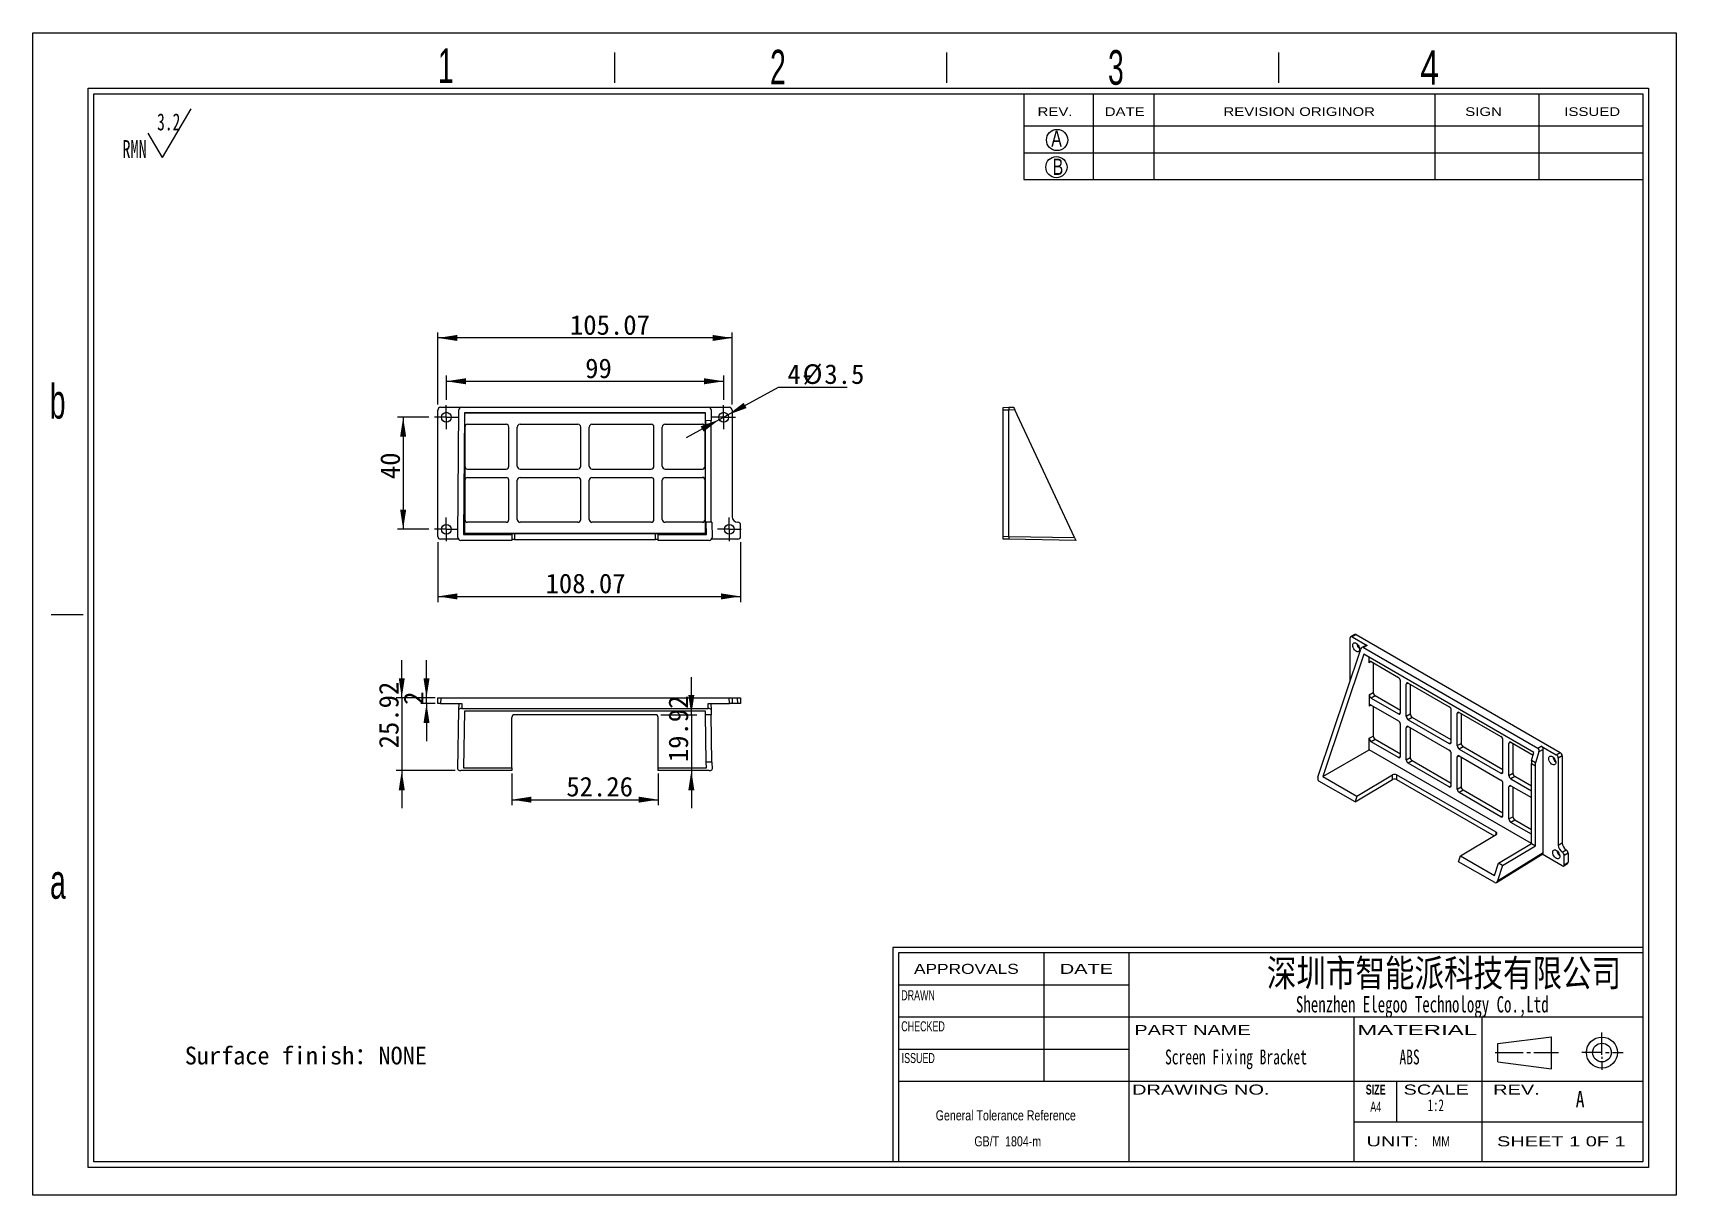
# Model space of a CAD drawing. Header units: millimetres. Extents: x 2 to 295, y 1 to 209.
import ezdxf

# ---------------------------------------------------------------- set-up
doc = ezdxf.new("R2010")
doc.units = ezdxf.units.MM
doc.linetypes.add('CENTER', pattern=[10.16, 6.35, -1.27, 1.27, -1.27])
doc.layers.add('DIM', color=5, linetype='Continuous')
doc.layers.add('SLD-0', color=179, linetype='Continuous')
doc.layers.add('中心线', color=1, linetype='CENTER', lineweight=15)
doc.styles.add('SLDTEXTSTYLE0', font='SIMSUN.TTC', dxfattribs={"width": 0.67})
doc.styles.add('SLDTEXTSTYLE1', font='SIMSUN.TTC', dxfattribs={"width": 0.67})
doc.styles.add('SLDTEXTSTYLE10', font='ARIAL.TTF', dxfattribs={"width": 1.7064})
doc.styles.add('SLDTEXTSTYLE11', font='SIMSUN.TTC', dxfattribs={"width": 0.8, "bigfont": 'bigfont'})
doc.styles.add('SLDTEXTSTYLE12', font='SIMSUN.TTC', dxfattribs={"width": 0.8})
doc.styles.add('SLDTEXTSTYLE13', font='SIMKAI.TTF', dxfattribs={"width": 0.67})
doc.styles.add('SLDTEXTSTYLE14', font='SIMSUN.TTC')
doc.styles.add('SLDTEXTSTYLE2', font='SIMSUN.TTC', dxfattribs={"bigfont": 'bigfont'})
doc.styles.add('SLDTEXTSTYLE3', font='ARIAL.TTF', dxfattribs={"width": 0.63516})
doc.styles.add('SLDTEXTSTYLE4', font='GOTHIC.TTF', dxfattribs={"width": 0.7304})
doc.styles.add('SLDTEXTSTYLE5', font='GOTHIC.TTF', dxfattribs={"width": 0.61171})
doc.styles.add('SLDTEXTSTYLE6', font='ARIALBD.TTF', dxfattribs={"width": 0.63516})
doc.styles.add('SLDTEXTSTYLE7', font='ARIAL.TTF', dxfattribs={"width": 1.422})
doc.styles.add('SLDTEXTSTYLE8', font='ARIAL.TTF', dxfattribs={"width": 0.7584})
doc.styles.add('SLDTEXTSTYLE9', font='ARIAL.TTF', dxfattribs={"width": 1.2324})
doc.dimstyles.new('SLDDIMSTYLE0', dxfattribs={"dimtxt": 3.5, "dimasz": 3.5, "dimexe": 0, "dimexo": 0.0625, "dimgap": 0.875, "dimtad": 2, "dimlfac": 2, "dimrnd": 1e-09, "dimzin": 12, "dimdsep": 46, "dimtxsty": 'SLDTEXTSTYLE0', "dimsah": 1, "dimcen": 0.09, "dimadec": 0, "dimazin": 3, "dimtfac": 1, "dimtofl": 0, "dimtmove": 0, "dimatfit": 3, "dimfxl": 0, "dimfrac": 2, "dimtolj": 1, "dimtzin": 12, "dimarcsym": 0})
doc.dimstyles.new('SLDDIMSTYLE1', dxfattribs={"dimtxt": 3.5, "dimasz": 3.5, "dimexe": 0, "dimexo": 0.0625, "dimgap": 0.875, "dimtad": 0, "dimtih": 1, "dimtoh": 1, "dimlfac": 2, "dimrnd": 1e-09, "dimzin": 12, "dimdsep": 46, "dimtxsty": 'SLDTEXTSTYLE0', "dimsah": 1, "dimcen": 0, "dimadec": 0, "dimazin": 3, "dimtfac": 1, "dimtmove": 0, "dimatfit": 3, "dimfxl": 0, "dimfrac": 2, "dimtolj": 1, "dimtzin": 12, "dimarcsym": 0})
doc.dimstyles.new('SLDDIMSTYLE2', dxfattribs={"dimtxt": 3.5, "dimasz": 3.5, "dimexe": 0, "dimexo": 0.0625, "dimgap": 0.875, "dimtad": 2, "dimlfac": 2, "dimrnd": 1e-09, "dimzin": 12, "dimdsep": 46, "dimtxsty": 'SLDTEXTSTYLE0', "dimsah": 1, "dimcen": 0.09, "dimadec": 0, "dimazin": 3, "dimtfac": 1, "dimtmove": 0, "dimatfit": 0, "dimfxl": 0, "dimfrac": 2, "dimtolj": 1, "dimtzin": 12, "dimarcsym": 0})

# ---------------------------------------------------------------- blocks, each defined once
blk = doc.blocks.new('SW_NOTE_0')
at = {"layer": 'SLD-0', "color": 0}
for q in [(12.27, 9.26), (4.6, 4.92)]:
    blk.add_line((7.16, 0.59), q, dxfattribs=at)
at = {"layer": 'SLD-0', "color": 0, "attachment_point": 1, "style": 'SLDTEXTSTYLE0'}
for s, insert, char_height in [('3.2', (6.19, 8.45), 3.032), ('RMN', (0, 3.69), 3.175)]:
    blk.add_mtext(s, dxfattribs=dict(at, insert=insert, char_height=char_height))
blk = doc.blocks.new('SW_NOTE_1')
at = {"layer": 'SLD-0', "color": 0, "char_height": 1.7927, "attachment_point": 2, "style": 'SLDTEXTSTYLE8'}
for s, insert in [('General Tolerance Reference ', (13.02, 2.31)), (' GB/T  1804-m', (13.11, -2.32))]:
    blk.add_mtext(s, dxfattribs=dict(at, insert=insert))
blk = doc.blocks.new('_D')
at = {"layer": 'DIM'}
for p, q in [((75.61, 143.22), (75.61, 147.51)), ((125.11, 143.22), (125.11, 147.51)), ((75.61, 146.51), (125.11, 146.51))]:
    blk.add_line(p, q, dxfattribs=at)
for points in [[(75.61, 146.51), (79.11, 145.97), (79.11, 147.05)], [(125.11, 146.51), (121.61, 147.05), (121.61, 145.97)]]:
    blk.add_solid(points, dxfattribs=at)
at = {"layer": 'DIM', "insert": (100.39, 150.58), "char_height": 3.5, "attachment_point": 1, "style": 'SLDTEXTSTYLE14'}
blk.add_mtext('99', dxfattribs=at)
blk = doc.blocks.new('_D_1')
at = {"layer": 'DIM'}
for p, q in [((74.09, 117.83), (74.09, 107.12)), ((128.12, 117.83), (128.12, 107.12)), ((74.09, 108.12), (128.12, 108.12))]:
    blk.add_line(p, q, dxfattribs=at)
for points in [[(74.09, 108.12), (77.59, 107.58), (77.59, 108.66)], [(128.12, 108.12), (124.62, 108.66), (124.62, 107.58)]]:
    blk.add_solid(points, dxfattribs=at)
at = {"layer": 'DIM', "insert": (93.32, 112.19), "char_height": 3.5, "attachment_point": 1, "style": 'SLDTEXTSTYLE14'}
blk.add_mtext('108.07', dxfattribs=at)
blk = doc.blocks.new('_D_2')
at = {"layer": 'DIM'}
for p, q in [((74.09, 142.37), (74.09, 155.24)), ((126.62, 154.24), (74.09, 154.24)), ((126.62, 142.37), (126.62, 155.24))]:
    blk.add_line(p, q, dxfattribs=at)
for points in [[(74.09, 154.24), (77.59, 153.7), (77.59, 154.78)], [(126.62, 154.24), (123.12, 154.78), (123.12, 153.7)]]:
    blk.add_solid(points, dxfattribs=at)
at = {"layer": 'DIM', "insert": (97.67, 158.31), "char_height": 3.5, "attachment_point": 1, "style": 'SLDTEXTSTYLE14'}
blk.add_mtext('105.07', dxfattribs=at)
blk = doc.blocks.new('_D_3')
at = {"layer": 'DIM'}
for p, q in [((72.48, 140.1), (66.9, 140.1)), ((67.9, 140.1), (67.9, 120.1)), ((72.48, 120.1), (66.9, 120.1))]:
    blk.add_line(p, q, dxfattribs=at)
for points in [[(67.9, 140.1), (67.36, 136.6), (68.44, 136.6)], [(67.9, 120.1), (68.44, 123.6), (67.36, 123.6)]]:
    blk.add_solid(points, dxfattribs=at)
at = {"layer": 'DIM', "insert": (63.82, 129.05), "char_height": 3.5, "attachment_point": 1, "rotation": 90, "style": 'SLDTEXTSTYLE14'}
blk.add_mtext('40', dxfattribs=at)
blk = doc.blocks.new('_D_4')
at = {"layer": 'DIM'}
for p, q in [((125.87, 140.52), (134.9, 145.47)), ((134.9, 145.47), (147.16, 145.47)), ((124.34, 139.68), (118.44, 136.44)), ((124.34, 139.68), (125.87, 140.52))]:
    blk.add_line(p, q, dxfattribs=at)
for points in [[(125.87, 140.52), (129.2, 141.73), (128.68, 142.67)], [(124.34, 139.68), (121.01, 138.47), (121.53, 137.52)]]:
    blk.add_solid(points, dxfattribs=at)
at = {"layer": 'DIM', "char_height": 3.5, "attachment_point": 1, "style": 'SLDTEXTSTYLE14'}
for s, insert in [('%%c', (139.21, 149.54)), ('4-', (136.49, 149.54)), ('3.5', (143.08, 149.54))]:
    blk.add_mtext(s, dxfattribs=dict(at, insert=insert))
blk = doc.blocks.new('SW_CENTERMARKSYMBOL_0')
at = {"layer": '中心线', "color": 0}
for p, q in [((-1.25, 0), (-2.125, 0)), ((0, 0), (-1.25, 0)), ((0, 1.25), (0, 2.125)), ((0, 0), (0, 1.25)), ((0, 0), (0, -1.25)), ((0, 0), (1.25, 0)), ((1.25, 0), (2.125, 0)), ((0, -1.25), (0, -2.125))]:
    blk.add_line(p, q, dxfattribs=at)
blk = doc.blocks.new('SW_CENTERMARKSYMBOL_1')
at = {"layer": '中心线', "color": 0}
for p, q in [((-1.25, 0), (-2.125, 0)), ((0, 0), (-1.25, 0)), ((0, 1.25), (0, 2.125)), ((0, 0), (0, 1.25)), ((0, 0), (0, -1.25)), ((0, 0), (1.25, 0)), ((1.25, 0), (2.125, 0)), ((0, -1.25), (0, -2.125))]:
    blk.add_line(p, q, dxfattribs=at)
blk = doc.blocks.new('SW_CENTERMARKSYMBOL_2')
at = {"layer": '中心线', "color": 0}
for p, q in [((-1.25, 0), (-2.125, 0)), ((0, 0), (-1.25, 0)), ((0, 1.25), (0, 2.125)), ((0, 0), (0, 1.25)), ((0, 0), (0, -1.25)), ((0, 0), (1.25, 0)), ((1.25, 0), (2.125, 0)), ((0, -1.25), (0, -2.125))]:
    blk.add_line(p, q, dxfattribs=at)
blk = doc.blocks.new('SW_CENTERMARKSYMBOL_3')
at = {"layer": '中心线', "color": 0}
for p, q in [((-1.25, 0), (-2.125, 0)), ((0, 0), (-1.25, 0)), ((0, 1.25), (0, 2.125)), ((0, 0), (0, 1.25)), ((0, 0), (0, -1.25)), ((0, 0), (1.25, 0)), ((1.25, 0), (2.125, 0)), ((0, -1.25), (0, -2.125))]:
    blk.add_line(p, q, dxfattribs=at)
blk = doc.blocks.new('SW_CENTERMARKSYMBOL_4')
at = {"layer": '中心线', "color": 0}
for p, q in [((-1.25, 0), (-2.125, 0)), ((0, 0), (-1.25, 0)), ((0, 1.25), (0, 2.125)), ((0, 0), (0, 1.25)), ((0, 0), (0, -1.25)), ((0, 0), (1.25, 0)), ((1.25, 0), (2.125, 0)), ((0, -1.25), (0, -2.125))]:
    blk.add_line(p, q, dxfattribs=at)
blk = doc.blocks.new('SW_CENTERMARKSYMBOL_5')
at = {"layer": '中心线', "color": 0}
for p, q in [((-1.25, 0), (-2.125, 0)), ((0, 0), (-1.25, 0)), ((0, 1.25), (0, 2.125)), ((0, 0), (0, 1.25)), ((0, 0), (0, -1.25)), ((0, 0), (1.25, 0)), ((1.25, 0), (2.125, 0)), ((0, -1.25), (0, -2.125))]:
    blk.add_line(p, q, dxfattribs=at)
blk = doc.blocks.new('SW_CENTERMARKSYMBOL_6')
at = {"layer": '中心线', "color": 0}
for p, q in [((-1.25, 0), (-2.125, 0)), ((0, 0), (-1.25, 0)), ((0, 1.25), (0, 2.125)), ((0, 0), (0, 1.25)), ((0, 0), (0, -1.25)), ((0, 0), (1.25, 0)), ((1.25, 0), (2.125, 0)), ((0, -1.25), (0, -2.125))]:
    blk.add_line(p, q, dxfattribs=at)
blk = doc.blocks.new('SW_CENTERMARKSYMBOL_7')
at = {"layer": '中心线', "color": 0}
for p, q in [((-1.25, 0), (-2.125, 0)), ((0, 0), (-1.25, 0)), ((0, 1.25), (0, 2.125)), ((0, 0), (0, 1.25)), ((0, 0), (0, -1.25)), ((0, 0), (1.25, 0)), ((1.25, 0), (2.125, 0)), ((0, -1.25), (0, -2.125))]:
    blk.add_line(p, q, dxfattribs=at)
blk = doc.blocks.new('_D_5')
at = {"layer": 'DIM'}
for p, q in [((67.65, 90.01), (67.65, 96.74)), ((73.61, 90.01), (66.65, 90.01)), ((67.65, 90.01), (67.65, 77.05)), ((77.17, 77.05), (66.65, 77.05)), ((67.65, 77.05), (67.65, 70.32))]:
    blk.add_line(p, q, dxfattribs=at)
for points in [[(67.65, 90.01), (68.19, 93.51), (67.12, 93.51)], [(67.65, 77.05), (67.12, 73.55), (68.19, 73.55)]]:
    blk.add_solid(points, dxfattribs=at)
at = {"layer": 'DIM', "insert": (63.58, 81), "char_height": 3.5, "attachment_point": 1, "rotation": 90, "style": 'SLDTEXTSTYLE14'}
blk.add_mtext('25.92', dxfattribs=at)
blk = doc.blocks.new('_D_6')
at = {"layer": 'DIM'}
for p, q in [((72.07, 90.01), (72.07, 96.74)), ((73.61, 90.01), (71.07, 90.01)), ((73.59, 89.01), (71.07, 89.01)), ((72.07, 89.01), (72.07, 90.01)), ((72.07, 89.01), (72.07, 82.28))]:
    blk.add_line(p, q, dxfattribs=at)
for points in [[(72.07, 90.01), (72.61, 93.51), (71.53, 93.51)], [(72.07, 89.01), (71.53, 85.51), (72.61, 85.51)]]:
    blk.add_solid(points, dxfattribs=at)
at = {"layer": 'DIM', "insert": (68, 88.78), "char_height": 3.5, "attachment_point": 1, "rotation": 90, "style": 'SLDTEXTSTYLE14'}
blk.add_mtext('2', dxfattribs=at)
blk = doc.blocks.new('_D_7')
at = {"layer": 'DIM'}
for p, q in [((87.29, 76.53), (87.29, 70.85)), ((113.42, 76.53), (113.42, 70.85)), ((87.29, 71.85), (113.42, 71.85))]:
    blk.add_line(p, q, dxfattribs=at)
for points in [[(87.29, 71.85), (90.79, 71.32), (90.79, 72.39)], [(113.42, 71.85), (109.92, 72.39), (109.92, 71.32)]]:
    blk.add_solid(points, dxfattribs=at)
at = {"layer": 'DIM', "insert": (97.02, 75.93), "char_height": 3.5, "attachment_point": 1, "style": 'SLDTEXTSTYLE14'}
blk.add_mtext('52.26', dxfattribs=at)
blk = doc.blocks.new('_D_8')
at = {"layer": 'DIM'}
for p, q in [((119.34, 87.01), (119.34, 93.74)), ((113.92, 87.01), (120.34, 87.01)), ((119.34, 87.01), (119.34, 77.05)), ((119.34, 77.05), (119.34, 70.32))]:
    blk.add_line(p, q, dxfattribs=at)
for points in [[(119.34, 87.01), (119.87, 90.51), (118.8, 90.51)], [(119.34, 77.05), (118.8, 73.55), (119.87, 73.55)]]:
    blk.add_solid(points, dxfattribs=at)
at = {"layer": 'DIM', "insert": (115.26, 78.54), "char_height": 3.5, "attachment_point": 1, "rotation": 90, "style": 'SLDTEXTSTYLE14'}
blk.add_mtext('19.92', dxfattribs=at)

msp = doc.modelspace()

# ---------------------------------------------------------------- linework, layer by layer
at = {"color": 7, "linetype": 'Continuous', "lineweight": 15}
for p, q in [((74.0877, 118.8308), (74.0877, 141.3659)), ((74.5876, 141.8658), (78.2376, 141.8658)), ((77.6721, 118.6262), (77.8573, 141.3853)), ((78.3613, 141.8812), (122.349, 141.8812)), ((78.8706, 140.872), (78.6938, 119.148)), ((121.8397, 140.872), (78.8706, 140.872)), ((78.8706, 140.872), (78.8942, 140.8484)), ((78.8942, 138.3484), (78.8942, 140.8484)), ((78.8942, 140.8484), (121.8161, 140.8484)), ((121.8397, 140.872), (121.8161, 140.8484)), ((121.8161, 140.8484), (121.8161, 138.3484)), ((121.8513, 139.4431), (121.8397, 140.872)), ((122.4727, 141.8658), (126.1227, 141.8658)), ((122.853, 141.3853), (122.8685, 139.4812)), ((126.6226, 141.3659), (126.6226, 122.3484)), ((174.9921, 141.8484), (175.9921, 141.8658)), ((174.9921, 141.3484), (174.9921, 141.8484)), ((175.9921, 141.3659), (174.9921, 141.3484)), ((174.9921, 118.8483), (174.9921, 141.3484)), ((175.9921, 141.8658), (176.873, 141.8812)), ((175.9921, 141.8658), (175.9921, 141.3659)), ((177.1042, 141.3853), (175.9921, 141.3659)), ((175.9921, 118.8308), (175.9921, 141.3659)), ((187.717, 118.6262), (177.1042, 141.3853)), ((78.9117, 138.3484), (78.8942, 138.3484)), ((78.9117, 138.3484), (78.9117, 131.3484)), ((79.3943, 138.8484), (86.2642, 138.8484)), ((86.7642, 131.3484), (86.7642, 138.3484)), ((88.2642, 131.3484), (88.2642, 138.3484)), ((88.7642, 138.8484), (99.1051, 138.8484)), ((99.6051, 131.3484), (99.6051, 138.3484)), ((101.1051, 131.3484), (101.1051, 138.3484)), ((101.6051, 138.8484), (112.1597, 138.8484)), ((112.6597, 131.3484), (112.6597, 138.3484)), ((114.1597, 131.3484), (114.1597, 138.3484)), ((114.6597, 138.8484), (121.316, 138.8484)), ((121.7986, 131.3484), (121.7986, 138.3484)), ((121.8161, 138.3484), (121.7986, 138.3484)), ((121.851, 138.8484), (121.8513, 138.8484)), ((121.851, 121.3484), (121.851, 138.8484)), ((122.8685, 139.4812), (121.8513, 139.4431)), ((121.8513, 139.4431), (121.8513, 138.8484)), ((121.8513, 138.8484), (122.8685, 138.8484)), ((122.8685, 138.8484), (122.8685, 139.4812)), ((122.8685, 121.3484), (122.8685, 138.8484)), ((78.8942, 131.3484), (78.9117, 131.3484)), ((78.8942, 131.3484), (78.8942, 128.8484)), ((79.3943, 130.8484), (86.2642, 130.8484)), ((79.3943, 129.3484), (86.2642, 129.3484)), ((88.7642, 130.8484), (99.1051, 130.8484)), ((88.7642, 129.3484), (99.1051, 129.3484)), ((101.6051, 130.8484), (112.1597, 130.8484)), ((101.6051, 129.3484), (112.1597, 129.3484)), ((114.6597, 130.8484), (121.316, 130.8484)), ((114.6597, 129.3484), (121.316, 129.3484)), ((121.7986, 131.3484), (121.8161, 131.3484)), ((121.8161, 131.3484), (121.8161, 128.8484)), ((78.9117, 128.8484), (78.8942, 128.8484)), ((78.9117, 128.8484), (78.9117, 121.8484)), ((86.7642, 121.8484), (86.7642, 128.8484)), ((88.2642, 121.8484), (88.2642, 128.8484)), ((99.6051, 121.8484), (99.6051, 128.8484)), ((101.1051, 121.8484), (101.1051, 128.8484)), ((112.6597, 121.8484), (112.6597, 128.8484)), ((114.1597, 121.8484), (114.1597, 128.8484)), ((121.8161, 128.8484), (121.7986, 128.8484)), ((121.7986, 121.8484), (121.7986, 128.8484)), ((78.8942, 121.8484), (78.9117, 121.8484)), ((78.8942, 119.3484), (78.8942, 121.8484)), ((86.2642, 121.3484), (79.3943, 121.3484)), ((99.1051, 121.3484), (88.7642, 121.3484)), ((112.1597, 121.3484), (101.6051, 121.3484)), ((121.316, 121.3484), (114.6597, 121.3484)), ((121.7986, 121.8484), (121.8161, 121.8484)), ((121.8161, 121.8484), (121.8161, 119.3484)), ((121.9986, 121.3484), (121.851, 121.3484)), ((122.0165, 119.148), (121.9986, 121.3484)), ((123.016, 121.3484), (121.9986, 121.3484)), ((123.016, 121.3484), (123.0382, 118.6262)), ((128.1226, 118.8308), (128.1226, 120.8484)), ((77.7644, 118.3309), (74.5876, 118.3309)), ((87.2904, 118.1222), (78.1679, 118.1222)), ((78.6938, 119.148), (78.8942, 119.3484)), ((78.6938, 119.148), (87.2904, 119.148)), ((121.8161, 119.3484), (78.8942, 119.3484)), ((87.2904, 119.148), (87.2904, 119.3047)), ((87.2904, 119.148), (87.2904, 118.1222)), ((112.9198, 119.3135), (87.7904, 119.3135)), ((87.7904, 119.3135), (87.7904, 118.296)), ((87.7904, 118.296), (112.9198, 118.296)), ((112.9198, 118.296), (112.9198, 119.3135)), ((113.4198, 119.148), (113.4198, 119.3047)), ((113.4198, 118.1222), (113.4198, 119.148)), ((113.4198, 119.148), (122.0165, 119.148)), ((122.5424, 118.1222), (113.4198, 118.1222)), ((122.0165, 119.148), (121.8161, 119.3484)), ((127.6227, 118.3309), (122.9459, 118.3309)), ((174.9921, 118.8483), (175.9921, 118.8308)), ((174.9921, 118.3484), (174.9921, 118.8483)), ((175.9921, 118.3309), (174.9921, 118.3484)), ((175.9921, 118.8308), (175.9921, 118.3309)), ((175.9921, 118.8308), (187.717, 118.6262)), ((187.952, 118.1222), (175.9921, 118.3309)), ((236.9247, 93.1079), (236.9247, 100.7061)), ((237.7521, 101.3243), (237.0327, 100.9374)), ((237.9976, 101.2971), (237.2782, 100.9102)), ((237.2782, 100.9102), (239.9575, 99.3635)), ((237.9976, 101.2971), (274.4138, 80.2745)), ((231.1685, 75.8889), (238.8039, 98.7292)), ((239.3511, 97.7987), (232.063, 75.9972)), ((239.7119, 99.3907), (239.0315, 99.0249)), ((239.9575, 99.3635), (239.3237, 99.0228)), ((239.3237, 99.0228), (270.4277, 81.0668)), ((269.7348, 80.2585), (239.3511, 97.7987)), ((240.3234, 96.2801), (240.3234, 97.2374)), ((240.677, 96.4843), (245.5348, 93.6799)), ((241.0429, 96.2731), (241.0429, 90.9654)), ((240.3234, 90.5643), (241.0429, 90.9654)), ((245.8883, 87.3518), (245.8883, 93.0676)), ((246.949, 86.7395), (246.949, 92.4553)), ((247.3025, 92.6594), (254.6147, 88.4382)), ((247.6561, 92.4553), (247.6561, 87.1477)), ((74.0877, 89.0095), (74.1051, 90.0095)), ((74.5876, 89.0095), (74.0877, 89.0095)), ((74.1051, 90.0095), (74.6051, 90.0095)), ((74.6051, 90.0095), (74.5876, 89.0095)), ((74.5876, 89.0095), (78.3767, 89.0095)), ((74.6051, 90.0095), (126.1052, 90.0095)), ((77.8573, 87.8974), (77.8767, 89.0095)), ((78.3767, 89.0095), (78.3613, 88.1286)), ((78.3613, 88.1286), (122.349, 88.1286)), ((122.3336, 89.0095), (126.1227, 89.0095)), ((122.349, 88.1286), (122.3336, 89.0095)), ((122.8335, 89.0095), (122.853, 87.8974)), ((126.1227, 89.0095), (126.1052, 90.0095)), ((126.1052, 90.0095), (126.6051, 90.0095)), ((126.6226, 89.0095), (126.1227, 89.0095)), ((126.6051, 90.0095), (126.6226, 89.0095)), ((126.6051, 90.0095), (127.6051, 90.0095)), ((127.6226, 89.0095), (126.6226, 89.0095)), ((127.6226, 89.0095), (127.6051, 90.0095)), ((127.6051, 90.0095), (128.1051, 90.0095)), ((128.1226, 89.0095), (127.6226, 89.0095)), ((128.1051, 90.0095), (128.1226, 89.0095)), ((240.3234, 90.5643), (240.3234, 88.523)), ((241.3965, 90.353), (240.677, 89.9519)), ((240.677, 89.9519), (245.5348, 87.1476)), ((240.677, 88.7271), (245.5348, 85.9228)), ((241.0429, 88.5159), (241.0429, 83.2083)), ((245.8883, 87.7599), (241.3965, 90.353)), ((77.6721, 77.2846), (77.8573, 87.8974)), ((78.8706, 87.658), (78.6938, 77.5279)), ((121.8397, 87.658), (78.8706, 87.658)), ((87.2904, 77.5279), (87.2904, 86.5095)), ((112.9198, 87.0095), (87.7904, 87.0095)), ((113.4198, 77.5279), (113.4198, 86.5095)), ((121.8513, 86.9917), (121.8397, 87.658)), ((122.8685, 87.0095), (121.8513, 86.9917)), ((121.9986, 78.554), (121.8513, 86.9917)), ((122.853, 87.8974), (122.8685, 87.0095)), ((123.016, 78.554), (122.8685, 87.0095)), ((245.8883, 79.5947), (245.8883, 85.3104)), ((246.949, 86.7395), (247.6561, 87.1477)), ((248.0096, 86.5353), (247.3025, 86.1271)), ((247.3025, 86.1271), (254.6147, 81.9059)), ((254.9683, 82.5182), (248.0096, 86.5353)), ((254.9683, 82.11), (254.9683, 87.8258)), ((256.0289, 81.4977), (256.0289, 87.2135)), ((256.3825, 87.4177), (263.8457, 83.1093)), ((256.736, 87.2136), (256.736, 81.9059)), ((240.3234, 82.8072), (241.0429, 83.2083)), ((240.3234, 80.7658), (240.3234, 82.8072)), ((241.3965, 82.5959), (240.677, 82.1948)), ((245.5348, 79.3905), (240.677, 82.1948)), ((245.8883, 80.0028), (241.3965, 82.5959)), ((246.949, 78.9823), (246.949, 84.6981)), ((247.3025, 84.9023), (254.6147, 80.6811)), ((247.6561, 84.6982), (247.6561, 79.3905)), ((264.1993, 76.7811), (264.1993, 82.4969)), ((232.063, 75.9972), (240.3234, 80.7658)), ((269.284, 64.0472), (240.3234, 80.7658)), ((246.949, 78.9823), (247.6561, 79.3905)), ((254.9683, 74.3529), (254.9683, 80.0687)), ((256.0289, 81.4977), (256.736, 81.9059)), ((256.0289, 73.7406), (256.0289, 79.4564)), ((257.0896, 81.2936), (256.3825, 80.8854)), ((256.3825, 80.8854), (263.8457, 76.5769)), ((256.3825, 79.6606), (263.8457, 75.3521)), ((256.736, 79.4565), (256.736, 74.1488)), ((264.1993, 77.1892), (257.0896, 81.2936)), ((265.2599, 76.1688), (265.2599, 81.8846)), ((265.6135, 82.0888), (269.5863, 79.7953)), ((265.967, 81.8847), (265.967, 76.577)), ((269.2719, 78.8151), (269.7348, 80.2585)), ((270.6206, 80.3618), (270.0037, 78.4382)), ((270.4277, 81.0668), (271.0397, 81.4201)), ((271.3932, 80.8078), (270.6206, 80.3618)), ((271.0397, 81.4201), (273.719, 79.8734)), ((271.3932, 62.407), (271.3932, 80.8078)), ((273.719, 79.8734), (274.4138, 80.2745)), ((274.7673, 79.6622), (274.0725, 79.2611)), ((274.0725, 79.2611), (274.0725, 63.7325)), ((274.7673, 79.6622), (274.7673, 64.1479)), ((87.2904, 77.0496), (78.1679, 77.0496)), ((78.6938, 77.5279), (87.2904, 77.5279)), ((87.2904, 77.5279), (87.2904, 77.0496)), ((113.4198, 77.0496), (113.4198, 77.5279)), ((113.4198, 77.5279), (122.0165, 77.5279)), ((122.5424, 77.0496), (113.4198, 77.0496)), ((123.016, 78.554), (121.9986, 78.554)), ((122.0165, 77.5279), (121.9986, 78.554)), ((123.016, 78.554), (123.0382, 77.2846)), ((238.1418, 72.488), (244.4927, 76.2823)), ((244.4927, 75.4515), (244.4927, 76.2823)), ((262.969, 66.0315), (245.1998, 76.2895)), ((245.1998, 76.2895), (245.1998, 75.4587)), ((248.0096, 78.7782), (247.3025, 78.37)), ((254.6147, 74.1487), (247.3025, 78.37)), ((254.9683, 74.761), (248.0096, 78.7782)), ((265.2599, 76.1688), (265.967, 76.577)), ((270.0037, 78.4382), (269.2719, 78.8151)), ((269.2719, 78.8151), (269.2719, 78.3295)), ((269.2719, 78.3295), (270.0037, 77.9215)), ((269.2842, 64.0474), (269.2842, 78.3226)), ((270.0037, 77.9215), (270.0037, 78.4382)), ((270.0037, 63.6321), (270.0037, 77.9215)), ((237.8035, 71.4551), (231.3529, 75.179)), ((232.063, 75.9972), (238.1418, 72.488)), ((237.8035, 71.4551), (244.4927, 75.4515)), ((245.1998, 75.4587), (262.6153, 65.4049)), ((256.0289, 73.7406), (256.736, 74.1488)), ((257.0896, 73.5364), (256.3825, 73.1282)), ((264.1993, 69.4321), (257.0896, 73.5364)), ((264.1993, 69.024), (264.1993, 74.7398)), ((265.2599, 68.4117), (265.2599, 74.1274)), ((266.3206, 75.9646), (265.6135, 75.5564)), ((265.6135, 75.5564), (269.2842, 73.4373)), ((265.6135, 74.3316), (269.2842, 72.2125)), ((265.967, 74.1275), (265.967, 68.8199)), ((269.2842, 74.2537), (266.3206, 75.9646)), ((238.1418, 72.488), (237.8035, 71.4551)), ((263.8457, 68.8198), (256.3825, 73.1282)), ((265.2599, 68.4117), (265.967, 68.8199)), ((266.3206, 68.2075), (265.6135, 67.7993)), ((269.2842, 65.6802), (265.6135, 67.7993)), ((269.2842, 66.4966), (266.3206, 68.2075)), ((256.6181, 61.8219), (262.969, 65.6162)), ((256.2798, 60.789), (256.6181, 61.8219)), ((256.6181, 61.8219), (262.6968, 58.3127)), ((263.0345, 57.0738), (271.294, 62.1807)), ((263.2472, 57.3703), (271.3932, 62.407)), ((263.4097, 60.5356), (269.2842, 64.0474)), ((264.1291, 60.1202), (270.0037, 63.6321)), ((269.2842, 64.0474), (270.0037, 63.6321)), ((274.7797, 60.0439), (271.1898, 62.1163)), ((274.0725, 63.7325), (274.7673, 64.1479)), ((274.7796, 62.5078), (275.4744, 62.9231)), ((275.8279, 62.3108), (275.1332, 61.8954)), ((275.1332, 60.248), (275.1332, 61.8954)), ((275.8279, 62.3108), (275.8279, 60.6776)), ((262.7304, 57.0652), (256.2798, 60.789)), ((262.6968, 58.3127), (263.4097, 60.5356)), ((264.1291, 60.1202), (263.2472, 57.3703)), ((264.1291, 60.1202), (263.4097, 60.5356)), ((275.0339, 60.0217), (275.7287, 60.4513)), ((275.1332, 60.248), (275.8279, 60.6776))]:
    msp.add_line(p, q, dxfattribs=at)
at = {"color": 8, "linetype": 'Continuous', "lineweight": 15}
for p, q in [((240.6832, 96.4807), (240.3234, 96.2801)), ((247.3026, 92.6594), (246.949, 92.4553)), ((240.6832, 88.7236), (240.3234, 88.523)), ((245.5348, 87.1476), (245.8883, 87.3517)), ((256.3825, 87.4177), (256.0289, 87.2135)), ((247.3026, 84.9023), (246.949, 84.6981)), ((245.5348, 79.3905), (245.8883, 79.5946)), ((254.6147, 81.9059), (254.9683, 82.11)), ((256.3825, 79.6605), (256.0289, 79.4564)), ((265.6135, 82.0887), (265.2599, 81.8846)), ((263.8457, 76.5769), (264.1993, 76.781)), ((254.6147, 74.1487), (254.9683, 74.3528)), ((265.6135, 74.3316), (265.2599, 74.1274)), ((263.8457, 68.8198), (264.1993, 69.0239)), ((262.969, 65.6162), (262.969, 66.0315))]:
    msp.add_line(p, q, dxfattribs=at)
at = {"color": 7, "linetype": 'Continuous', "lineweight": 15, "flags": 128}
for points in [[(176.873, 141.8812), (176.8774, 141.8717), (176.8906, 141.8435), (176.912, 141.7976), (176.9407, 141.736), (176.9758, 141.6608), (177.0157, 141.5751), (177.0591, 141.4821), (177.1042, 141.3853)], [(187.717, 118.6262), (187.7628, 118.5278), (187.8069, 118.4333), (187.8476, 118.3461), (187.8832, 118.2698), (187.9124, 118.2071), (187.9341, 118.1605), (187.9475, 118.1318), (187.952, 118.1222)], [(237.379, 99.4089), (237.4019, 99.5884), (237.4691, 99.7281), (237.5754, 99.8176), (237.7131, 99.8504), (237.8718, 99.8239), (238.0399, 99.7401), (238.2049, 99.6053), (238.3545, 99.4294), (238.4776, 99.2255), (238.5652, 99.0087), (238.6107, 98.7951), (238.6107, 98.6005), (238.5652, 98.4394), (238.4776, 98.3237), (238.3545, 98.262), (238.2049, 98.2588), (238.0399, 98.3145), (237.8718, 98.4248), (237.7131, 98.5816), (237.5754, 98.7733), (237.4691, 98.9856), (237.4019, 99.2028), (237.379, 99.4089)], [(272.3808, 79.2028), (272.4037, 79.3823), (272.4708, 79.522), (272.5772, 79.6115), (272.7148, 79.6443), (272.8736, 79.6178), (273.0417, 79.534), (273.2067, 79.3992), (273.3563, 79.2233), (273.4794, 79.0194), (273.567, 78.8026), (273.6124, 78.589), (273.6124, 78.3944), (273.567, 78.2333), (273.4794, 78.1176), (273.3563, 78.0559), (273.2067, 78.0527), (273.0417, 78.1084), (272.8736, 78.2187), (272.7148, 78.3755), (272.5772, 78.5672), (272.4708, 78.7795), (272.4037, 78.9967), (272.3808, 79.2028)], [(273.0879, 62.4637), (273.1108, 62.6433), (273.1779, 62.783), (273.2843, 62.8725), (273.4219, 62.9053), (273.5807, 62.8788), (273.7488, 62.795), (273.9138, 62.6602), (274.0634, 62.4843), (274.1865, 62.2804), (274.2741, 62.0636), (274.3195, 61.85), (274.3195, 61.6554), (274.2741, 61.4943), (274.1865, 61.3786), (274.0634, 61.3169), (273.9138, 61.3137), (273.7488, 61.3694), (273.5807, 61.4797), (273.4219, 61.6365), (273.2843, 61.8282), (273.1779, 62.0405), (273.1108, 62.2577), (273.0879, 62.4637)]]:
    msp.add_lwpolyline(points, dxfattribs=at)
at = {"color": 7, "linetype": 'Continuous', "lineweight": 15}
for centre in [(75.6051, 140.0984), (125.1051, 140.0984), (75.6051, 120.0984), (126.1051, 120.0984)]:
    msp.add_circle(centre, 0.875, dxfattribs=at)
for centre, radius, start, end in [((86.2642, 138.3484), 0.5, 0, 90), ((88.7642, 138.3484), 0.5, 90, 180), ((99.1051, 138.3484), 0.5, 0, 90), ((101.6051, 138.3484), 0.5, 90, 180), ((112.1597, 138.3484), 0.5, 0, 90), ((114.6597, 138.3484), 0.5, 90, 180), ((86.2642, 131.3484), 0.5, 270, 0), ((86.2642, 128.8484), 0.5, 0, 90), ((88.7642, 131.3484), 0.5, 180, 270), ((88.7642, 128.8484), 0.5, 90, 180), ((99.1051, 131.3484), 0.5, 270, 0), ((99.1051, 128.8484), 0.5, 0, 90), ((101.6051, 131.3484), 0.5, 180, 270), ((101.6051, 128.8484), 0.5, 90, 180), ((112.1597, 131.3484), 0.5, 270, 0), ((112.1597, 128.8484), 0.5, 0, 90), ((114.6597, 131.3484), 0.5, 180, 270), ((114.6597, 128.8484), 0.5, 90, 180), ((86.2642, 121.8484), 0.5, 270, 0), ((88.7642, 121.8484), 0.5, 180, 270), ((99.1051, 121.8484), 0.5, 270, 0), ((101.6051, 121.8484), 0.5, 180, 270), ((112.1597, 121.8484), 0.5, 270, 0), ((114.6597, 121.8484), 0.5, 180, 270), ((239.4707, 99.902), 1.3916, 188.255934, 231.73869), ((245.1207, 93.0326), 0.7684, 2.605478, 57.394522), ((247.1645, 92.4902), 0.2184, 50.796715, 189.214037), ((254.2007, 87.7909), 0.7684, 2.605478, 57.394522), ((87.7904, 86.5095), 0.5, 90, 180), ((112.9198, 86.5095), 0.5, 0, 90), ((245.6728, 87.3168), 0.2184, 230.796715, 9.214037), ((245.1207, 85.2755), 0.7684, 2.605478, 57.394522), ((247.7166, 86.7744), 0.7684, 182.605478, 237.394522), ((248.4237, 87.1826), 0.7684, 182.605478, 237.394522), ((256.2445, 87.2485), 0.2184, 50.796715, 189.214037), ((247.1645, 84.7331), 0.2184, 50.796715, 189.214037), ((263.4316, 82.462), 0.7684, 2.605478, 57.394522), ((265.4755, 81.9196), 0.2184, 50.796715, 189.214037), ((245.6728, 79.5597), 0.2184, 230.796715, 9.214037), ((248.4237, 79.4255), 0.7684, 182.605478, 237.394522), ((254.7527, 82.0751), 0.2184, 230.796715, 9.214037), ((254.2007, 80.0338), 0.7684, 2.605478, 57.394522), ((256.2445, 79.4914), 0.2184, 50.796715, 189.214037), ((256.7965, 81.5327), 0.7684, 182.605478, 237.394522), ((257.5036, 81.9409), 0.7684, 182.605478, 237.394522), ((274.4549, 79.6857), 1.3727, 187.941298, 232.053325), ((247.7166, 79.0173), 0.7684, 182.605478, 237.394522), ((263.9837, 76.7461), 0.2184, 230.796715, 9.214037), ((266.7346, 76.6119), 0.7684, 182.605478, 237.394522), ((254.7527, 74.3179), 0.2184, 230.796715, 9.214037), ((256.7965, 73.7755), 0.7684, 182.605478, 237.394522), ((257.5036, 74.1837), 0.7684, 182.605478, 237.394522), ((263.4316, 74.7048), 0.7684, 2.605478, 57.394522), ((265.4755, 74.1624), 0.2184, 50.796715, 189.214037), ((266.0275, 76.2037), 0.7684, 182.605478, 237.394522), ((263.9837, 68.989), 0.2184, 230.796715, 9.214037), ((266.0275, 68.4466), 0.7684, 182.605478, 237.394522), ((266.7346, 68.8548), 0.7684, 182.605478, 237.394522), ((275.162, 62.9467), 1.3727, 187.941298, 232.053325)]:
    msp.add_arc(centre, radius, start, end, dxfattribs=at)
for centre, major_axis, ratio, start_param, end_param in [((74.5878, 141.3657), (-0.3537, 0.3537), 0.99969546, 5.49793944, 7.06843118), ((78.3574, 141.3852), (0.4649, 0.1863), 0.98881298, 1.18575723, 2.75624897), ((122.3529, 141.3852), (0.4649, -0.1863), 0.98881298, 0.38534369, 1.95583543), ((126.1225, 141.3657), (0.3537, 0.3537), 0.99969546, 5.49793944, 7.06843118), ((79.3943, 138.3484), (-0.5001, 0), 0.9998477, 4.71238898, 6.28318531), ((79.4117, 138.3484), (-0.5001, 0), 0.9998477, 4.71238898, 6.28318531), ((121.2986, 138.3484), (0.5001, 0), 0.9998477, 0, 1.57079633), ((121.316, 138.3484), (0.5001, 0), 0.9998477, 0, 1.57079633), ((79.3943, 131.3484), (-0.5001, 0), 0.9998477, 0, 1.57079633), ((79.3943, 128.8484), (0.5001, 0), 0.9998477, 1.57079633, 3.14159265), ((79.4117, 131.3484), (-0.5001, 0), 0.9998477, 0, 1.57079633), ((79.4117, 128.8484), (0.5001, 0), 0.9998477, 1.57079633, 3.14159265), ((121.2986, 131.3484), (-0.5001, 0), 0.9998477, 1.57079633, 3.14159265), ((121.2986, 128.8484), (0.5001, 0), 0.9998477, 0, 1.57079633), ((121.316, 131.3484), (-0.5001, 0), 0.9998477, 1.57079633, 3.14159265), ((121.316, 128.8484), (0.5001, 0), 0.9998477, 0, 1.57079633), ((79.3943, 121.8484), (-0.5001, 0), 0.9998477, 0, 1.57079633), ((79.4117, 121.8484), (-0.5001, 0), 0.9998477, 0, 1.57079633), ((121.2986, 121.8484), (0.5001, 0), 0.9998477, 4.71238898, 6.28318531), ((121.316, 121.8484), (0.5001, 0), 0.9998477, 4.71238898, 6.28318531), ((127.6228, 122.3484), (1.0002, 0), 0.9998477, 3.14159265, 4.71223668), ((127.6225, 120.8484), (0.5001, 0), 0.9998477, 0, 1.57064402), ((74.5878, 118.831), (-0.3537, -0.3537), 0.99969546, 5.49793944, 7.06843118), ((78.1722, 118.6263), (0.1985, 0.4644), 0.98829461, 1.97078864, 3.54128038), ((87.7904, 119.3047), (0.5, 0), 0.01745506, 1.57079633, 3.14159265), ((87.7904, 118.2873), (0.5, 0), 0.01745506, 1.57079633, 3.14159265), ((112.9198, 119.3047), (0.5, 0), 0.01745506, 0, 1.57079633), ((112.9198, 118.2873), (0.5, 0), 0.01745506, 0, 1.57079633), ((122.5381, 118.6263), (-0.1985, 0.4644), 0.98829461, 2.74190492, 4.31239666), ((127.6225, 118.831), (-0.3537, 0.3537), 0.99969546, 2.35634678, 3.92683852), ((237.2783, 100.5018), (-0.2501, 0.4332), 0.57720571, 5.49802065, 7.06851239), ((237.9978, 100.8887), (-0.2501, 0.4332), 0.57720571, 5.49802065, 6.26573591), ((239.1574, 98.5249), (0.0414, 0.5373), 0.72322758, 5.9497883, 7.52028004), ((239.9576, 98.9551), (-0.2501, 0.4332), 0.57720571, 5.49802065, 6.26573591), ((240.677, 96.076), (-0.2501, 0.433), 0.57738155, 5.49771608, 7.06851241), ((241.3965, 90.7613), (-0.2501, 0.433), 0.57738155, 0.7853271, 2.35612343), ((78.3574, 87.8973), (0.5001, 0.0023), 0.46250733, 1.56091315, 3.13140489), ((122.3529, 87.8973), (0.5001, -0.0023), 0.46250733, 0.01018777, 1.58067951), ((240.677, 90.3602), (-0.2501, 0.433), 0.57738155, 0.7853271, 2.35612343), ((240.677, 88.3189), (-0.2501, 0.433), 0.57738155, 5.49771608, 7.06851241), ((240.677, 82.6031), (-0.2501, 0.433), 0.57738155, 0.7853271, 2.35612343), ((241.3965, 83.0041), (-0.2501, 0.433), 0.57738155, 0.7853271, 2.35612343), ((270.2669, 80.5658), (0.0319, 0.5405), 0.71621132, 4.3680107, 5.93850244), ((271.0396, 81.0119), (-0.25, 0.433), 0.57755743, 3.92722442, 5.49771616), ((273.7189, 79.4651), (-0.25, 0.433), 0.57755743, 3.92722442, 5.49771616), ((274.4136, 79.8662), (-0.25, 0.433), 0.57755743, 3.92722442, 5.49771616), ((78.1722, 77.2847), (0.5001, 0.0026), 0.47009059, 3.13097229, 4.70146403), ((122.5381, 77.2847), (0.5001, -0.0026), 0.47009059, 4.72331393, 6.29380567), ((244.8462, 76.0782), (0.5, 0.0077), 0.58727488, 0.77636299, 2.34715932), ((231.5222, 75.6849), (0.0504, 0.5444), 0.71418387, 1.25362852, 2.82412026), ((244.8462, 75.2474), (0.5, 0.0077), 0.58727488, 0.77636299, 2.34715932), ((262.6154, 65.8203), (0.5, 0.0077), 0.58727488, 5.48875197, 7.0595483), ((271.0396, 62.6113), (-0.2501, 0.4332), 0.57720571, 3.15904205, 3.92691974), ((274.7797, 63.3243), (-0.5001, 0.866), 0.57738155, 0.7853271, 2.35597112), ((275.4745, 63.7396), (-0.5001, 0.866), 0.57738155, 0.7853271, 2.35597112), ((274.7795, 62.0996), (-0.2501, 0.433), 0.57738155, 3.92691975, 5.49756377), ((275.4743, 62.5149), (-0.2501, 0.433), 0.57738155, 3.92691975, 5.49756377), ((274.7795, 60.4523), (-0.2501, 0.4332), 0.57720571, 2.356428, 3.92691974), ((275.4743, 60.8819), (-0.2501, 0.4332), 0.57720571, 3.15904205, 3.92691974), ((262.8937, 57.5745), (0.04, 0.548), 0.70689137, 2.81199296, 4.3824847)]:
    msp.add_ellipse(centre, major_axis=major_axis, ratio=ratio, start_param=start_param, end_param=end_param, dxfattribs=at)
at = {"layer": 'SLD-0'}
for p, q in [((1.812, 208.6737), (295.1066, 208.6737)), ((1.812, 1.2938), (1.812, 208.6737)), ((295.1066, 208.6737), (295.1066, 1.2938)), ((12.6748, 7.2189), (12.6748, 197.811)), ((12.6748, 197.811), (289.1814, 197.811)), ((252.0174, 197.811), (252.0174, 182.5137)), ((270.5994, 197.811), (270.5994, 182.5137)), ((289.1814, 197.811), (289.1814, 7.2189)), ((289.1814, 7.2189), (12.6748, 7.2189)), ((295.1066, 1.2938), (1.812, 1.2938))]:
    msp.add_line(p, q, dxfattribs=at)
at = {"layer": 'SLD-0', "color": 6, "linetype": 'Continuous'}
for p, q in [((105.701, 199.786), (105.701, 205.1695)), ((164.9525, 199.786), (164.9525, 205.1695)), ((224.2039, 199.786), (224.2039, 205.1695)), ((11.6873, 6.2314), (11.6873, 198.7985)), ((11.6873, 198.7985), (290.1689, 198.7985)), ((290.1689, 198.7985), (290.1689, 6.2314)), ((10.8046, 104.8527), (5.0681, 104.8527)), ((290.1689, 6.2314), (11.6873, 6.2314))]:
    msp.add_line(p, q, dxfattribs=at)
at = {"layer": 'SLD-0', "color": 179, "linetype": 'Continuous'}
for p, q in [((178.6588, 197.811), (178.6588, 182.5137)), ((191.0502, 197.811), (191.0502, 182.5137)), ((201.8863, 197.811), (201.8863, 182.5137)), ((178.6588, 192.0745), (289.1814, 192.0745)), ((178.6588, 187.2941), (289.1814, 187.2941)), ((178.6588, 182.5137), (289.1814, 182.5137)), ((289.1814, 45.4622), (155.3299, 45.4622)), ((155.3299, 45.4622), (155.3299, 7.2189)), ((289.1814, 44.5061), (156.286, 44.5061)), ((156.286, 44.5061), (156.286, 7.2189)), ((182.2808, 44.5061), (182.2808, 21.5602)), ((197.3975, 44.5061), (197.3975, 7.2189)), ((197.3975, 38.7696), (156.286, 38.7696)), ((289.1814, 33.0331), (156.286, 33.0331)), ((237.553, 33.0331), (237.553, 7.2189)), ((260.499, 7.2189), (260.499, 33.0331)), ((263.2552, 28.3538), (272.8879, 29.5382)), ((272.8879, 23.8461), (272.8879, 29.5382)), ((281.8693, 26.3495), (281.8693, 30.3163)), ((197.3975, 27.2966), (156.286, 27.2966)), ((262.7856, 26.7328), (267.8301, 26.7328)), ((263.2552, 25.1064), (263.2552, 28.3538)), ((268.4607, 26.7328), (269.0912, 26.7328)), ((269.7218, 26.7328), (274.1357, 26.7328)), ((281.8693, 26.7328), (278.2684, 26.7328)), ((282.4999, 26.7328), (283.1304, 26.7328)), ((283.761, 26.7328), (285.6527, 26.7328)), ((263.2552, 25.1064), (272.8879, 23.8461)), ((281.8693, 25.9663), (281.8693, 25.5831)), ((281.8693, 25.1998), (281.8693, 23.6668)), ((289.1814, 21.5602), (156.286, 21.5602)), ((245.2016, 21.5602), (245.2016, 14.3895)), ((237.553, 14.3895), (289.1814, 14.3895))]:
    msp.add_line(p, q, dxfattribs=at)
at = {"layer": 'SLD-0', "lineweight": 0}
for centre in [(184.6221, 189.5636), (184.4994, 184.7149)]:
    msp.add_circle(centre, 1.8944, dxfattribs=at)
at = {"layer": 'SLD-0', "color": 179, "linetype": 'Continuous'}
for radius in [2.7714, 1.669]:
    msp.add_circle((281.8693, 26.7328), radius, dxfattribs=at)

# ---------------------------------------------------------------- block references
at = {"layer": 'SLD-0'}
msp.add_blockref('SW_NOTE_0', (17.795, 185.8578), dxfattribs=at)
at = {"layer": 'SLD-0', "color": 179}
msp.add_blockref('SW_NOTE_1', (162.4379, 14.1109), dxfattribs=at)
at = {"layer": '中心线'}
for name, p in [('SW_CENTERMARKSYMBOL_2', (75.6051, 140.0984)), ('SW_CENTERMARKSYMBOL_6', (75.6051, 140.0984)), ('SW_CENTERMARKSYMBOL_0', (125.1051, 140.0984)), ('SW_CENTERMARKSYMBOL_4', (125.1051, 140.0984)), ('SW_CENTERMARKSYMBOL_1', (75.6051, 120.0984)), ('SW_CENTERMARKSYMBOL_5', (75.6051, 120.0984)), ('SW_CENTERMARKSYMBOL_3', (126.1051, 120.0984)), ('SW_CENTERMARKSYMBOL_7', (126.1051, 120.0984))]:
    msp.add_blockref(name, p, dxfattribs=at)

# ---------------------------------------------------------------- texts
at = {"color": 7, "linetype": 'Continuous', "lineweight": 0, "attachment_point": 1}
for s, insert, char_height, style in [('Surface finish\\M+18146NONE', (28.9313, 27.7827), 3.175, 'SLDTEXTSTYLE2'), ('Screen Fixing Bracket', (203.8888, 27.2659), 2.645833, 'SLDTEXTSTYLE1'), ('ABS', (245.7235, 27.2659), 2.64583, 'SLDTEXTSTYLE1'), ('1:2', (250.7726, 18.3958), 2.11667, 'SLDTEXTSTYLE0')]:
    msp.add_mtext(s, dxfattribs=dict(at, insert=insert, char_height=char_height, style=style))
at = {"layer": 'SLD-0'}
for s, insert, char_height, attachment_point, style in [('1', (74.111, 205.8988), 6.172, 1, 'SLDTEXTSTYLE5'), ('2', (133.3881, 205.6552), 6.172, 1, 'SLDTEXTSTYLE5'), ('3', (193.7066, 205.5931), 6.172, 1, 'SLDTEXTSTYLE5'), ('4', (249.4405, 205.5869), 6.172, 1, 'SLDTEXTSTYLE4'), ('A', (183.5778, 191.2522), 2.9034, 1, 'SLDTEXTSTYLE4'), ('B', (183.8319, 186.2372), 2.9034, 1, 'SLDTEXTSTYLE4'), ('b', (4.8346, 146.0194), 6.172, 1, 'SLDTEXTSTYLE5'), ('a', (4.8798, 60.3511), 6.172, 1, 'SLDTEXTSTYLE5'), ('\\M+1905B圳\\M+18E73\\M+19271\\M+1945C\\M+19468\\M+189C8\\M+18B5A\\M+1974C\\M+18CC0\\M+18CF6\\M+18E69', (253.6756, 43.3374), 4.82808, 2, 'SLDTEXTSTYLE11'), ('A', (277.1784, 19.8537), 2.9104, 1, 'SLDTEXTSTYLE12')]:
    msp.add_mtext(s, dxfattribs=dict(at, insert=insert, char_height=char_height, attachment_point=attachment_point, style=style))
at = {"layer": 'SLD-0', "color": 179}
for s, insert, char_height, attachment_point, style in [('REV.', (181.1288, 195.4001), 1.55363, 1, 'SLDTEXTSTYLE9'), ('DATE', (193.1265, 195.4001), 1.55363, 1, 'SLDTEXTSTYLE9'), ('REVISION ORIGINOR', (214.3082, 195.4001), 1.553633, 1, 'SLDTEXTSTYLE9'), ('SIGN', (257.4664, 195.4001), 1.55363, 1, 'SLDTEXTSTYLE9'), ('ISSUED', (275.1481, 195.4001), 1.55363, 1, 'SLDTEXTSTYLE9'), ('APPROVALS', (168.4266, 42.5627), 1.79265, 2, 'SLDTEXTSTYLE9'), ('DATE', (189.8496, 42.5627), 1.79265, 2, 'SLDTEXTSTYLE7'), ('DRAWN', (159.8036, 37.8529), 1.79265, 2, 'SLDTEXTSTYLE3'), ('Shenzhen Elegoo Technology Co.,Ltd', (249.7983, 36.7996), 2.910417, 2, 'SLDTEXTSTYLE13'), ('CHECKED', (160.6957, 32.3147), 1.79265, 2, 'SLDTEXTSTYLE3'), ('PART NAME', (208.7939, 31.6454), 1.79265, 2, 'SLDTEXTSTYLE7'), ('MATERIAL', (248.8802, 31.6454), 1.79265, 2, 'SLDTEXTSTYLE10'), ('ISSUED', (159.837, 26.6544), 1.79265, 2, 'SLDTEXTSTYLE3'), ('DRAWING NO.', (210.268, 21.0216), 1.792654, 2, 'SLDTEXTSTYLE7'), ('SIZE', (241.4789, 21.0216), 1.79265, 2, 'SLDTEXTSTYLE6'), ('SCALE', (252.2889, 21.0216), 1.79265, 2, 'SLDTEXTSTYLE7'), ('REV.', (266.6102, 21.0216), 1.79265, 2, 'SLDTEXTSTYLE7'), ('A4', (241.4898, 17.9531), 1.79265, 2, 'SLDTEXTSTYLE3'), ('UNIT:', (244.4987, 11.7907), 1.79265, 2, 'SLDTEXTSTYLE7'), ('MM', (253.1609, 11.7907), 1.79265, 2, 'SLDTEXTSTYLE8'), ('SHEET 1 0F 1', (274.62, 11.7907), 1.792654, 2, 'SLDTEXTSTYLE7')]:
    msp.add_mtext(s, dxfattribs=dict(at, insert=insert, char_height=char_height, attachment_point=attachment_point, style=style))

# ---------------------------------------------------------------- dimensions: what is measured, and where the dimension line sits
at = {"layer": 'DIM'}
for base, p1, p2, picture, middle in [((74.0877, 154.2401), (126.6226, 141.3659), (74.0877, 141.3659), '_D_2', (101.7515, 154.2401)), ((125.1051, 146.5072), (75.6051, 142.2234), (125.1051, 142.2234), '_D', (101.7515, 146.5072)), ((128.1226, 108.1222), (74.0877, 118.8308), (128.1226, 118.8308), '_D_1', (97.4048, 108.1222)), ((113.4198, 71.855), (87.2904, 77.5279), (113.4198, 77.5279), '_D_7', (100.4191, 71.855))]:
    dim = msp.add_linear_dim(base=base, p1=p1, p2=p2, dimstyle='SLDDIMSTYLE0', dxfattribs=at)
    dim.commit()
    dim.dimension.update_dxf_attribs({"geometry": picture, "text_midpoint": middle, "dimtype": 160})
dim = msp.add_diameter_dim_2p(p1=(125.8725, 140.5189), p2=(124.3378, 139.6778), text='4-<>', dimstyle='SLDDIMSTYLE1', dxfattribs=at)
dim.commit()
dim.dimension.update_dxf_attribs({"geometry": '_D_4', "text_midpoint": (141.8264, 148.0041), "dimtype": 163})
for base, p1, p2, dimstyle, picture, middle in [((67.8971, 120.0984), (73.4801, 140.0984), (73.4801, 120.0984), 'SLDDIMSTYLE0', '_D_3', (67.8971, 130.4108)), ((67.6548, 77.0496), (74.6051, 90.0095), (78.1679, 77.0496), 'SLDDIMSTYLE2', '_D_5', (67.6548, 84.4026)), ((72.0699, 90.0095), (74.5876, 89.0095), (74.6051, 90.0095), 'SLDDIMSTYLE2', '_D_6', (72.0699, 89.4564)), ((119.3356, 77.0496), (112.9198, 87.0095), (122.5424, 77.0496), 'SLDDIMSTYLE2', '_D_8', (119.3356, 81.9393))]:
    dim = msp.add_linear_dim(base=base, p1=p1, p2=p2, angle=90, dimstyle=dimstyle, dxfattribs=at)
    dim.commit()
    dim.dimension.update_dxf_attribs({"geometry": picture, "text_midpoint": middle, "dimtype": 160})

doc.saveas('drawing.dxf')
